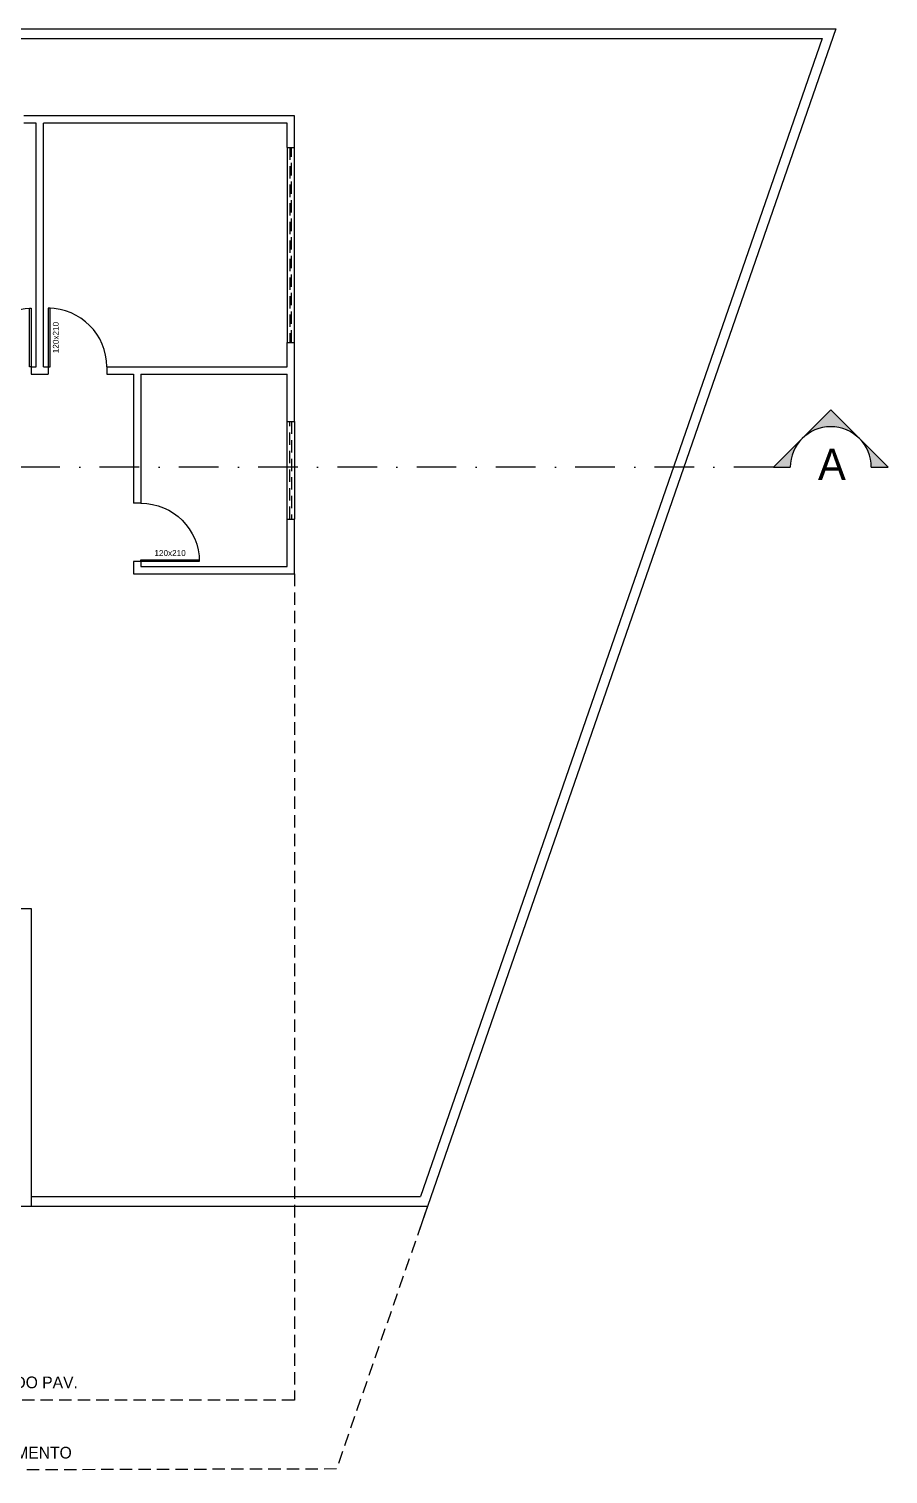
# Model space of a CAD drawing. Header units: centimetres. Extents: x 0 to 1099704, y -139216 to 99734.
# Drawn here: x 1021716 to 1023479, y 9725 to 12691 of the extents above; entities that cross this region are included whole.
import ezdxf
from ezdxf.enums import TextEntityAlignment as Align

# ---------------------------------------------------------------- set-up
doc = ezdxf.new("R2010")
doc.units = ezdxf.units.CM
doc.header["$LTSCALE"] = 4
doc.linetypes.add('DASHDOT', pattern=[25.4, 12.7, -6.35, 0, -6.35])
doc.linetypes.add('DASHED2', pattern=[9.525, 6.35, -3.175])
for name, color, linetype in [('0.1', 1, 'Continuous'), ('0.4', 4, 'Continuous'), ('0.6', 6, 'Continuous'), ('02-CONT', 2, 'Continuous'), ('B-CORTE', 4, 'DASHDOT'), ('C-TEXTO-02', 2, 'Continuous')]:
    doc.layers.add(name, color=color, linetype=linetype)
doc.layers.add('C-TEXTO-01', color=2, linetype='Continuous', lineweight=20)
doc.styles.add('2mm 1-50', font='arial.ttf', dxfattribs={"height": 0.1})
doc.styles.add('Esc.125', font='ERASLGHT.TTF', dxfattribs={"height": 22.5})
doc.styles.add('Símbolos', font='ERASLGHT.TTF')

# ---------------------------------------------------------------- blocks, each defined once
blk = doc.blocks.new('1_00e')
blk.add_lwpolyline([(-28.4, -52.3), (-25.4, -52.3), (-25.4, 47.7), (-28.4, 47.7)], close=True)
at = {"color": 1}
blk.add_arc((-28.4, -52.3), 100, 0, 90, dxfattribs=at)
blk = doc.blocks.new('A$C4B335074')
at = {"layer": 'B-CORTE', "linetype": 'Continuous'}
h = blk.add_hatch(color=256, dxfattribs=at)
h.paths.add_polyline_path([(14.71, 14.71), (7.35, 7.35, -0.414214), (22.06, 7.35)])
h.paths.add_polyline_path([(22.06, 7.35, -0.198912), (25.11, 0), (29.42, 0)])
h.paths.add_polyline_path([(7.35, 7.35), (0, 0), (4.31, 0, -0.198912)])
for p, q in [((14.71, 14.71), (0, 0)), ((29.42, 0), (14.71, 14.71)), ((0, 0), (4.31, 0)), ((25.11, 0), (29.42, 0))]:
    blk.add_line(p, q, dxfattribs=at)
at = {"layer": 'B-CORTE', "linetype": 'Continuous', "ltscale": 0.4}
blk.add_arc((14.71, 0), 10.4, 0, 180, dxfattribs=at)

msp = doc.modelspace()

# ---------------------------------------------------------------- linework, layer by layer
at = {"layer": '0.1', "linetype": 'DASHED2'}
for p, q in [((1022251.425, 12448.013), (1022251.425, 12048.013)), ((1022254.425, 12048.013), (1022254.425, 12448.013)), ((1022251.425, 11685.513), (1022251.425, 11885.513)), ((1022254.425, 11885.513), (1022254.425, 11685.513)), ((1022533.763, 10275.21), (1022346.671, 9735.709)), ((1022346.671, 9735.709), (1018506.128, 9725.21))]:
    msp.add_line(p, q, dxfattribs=at)
msp.add_lwpolyline([(1022260.425, 11573.013), (1022260.425, 9877.013), (1018506.128, 9877.351)], dxfattribs=at)
at = {"layer": '0.4'}
for p, q in [((1021721.128, 10295.21, 77040.339), (1022519.53, 10295.21, 77040.339)), ((1021721.128, 10275.21, 77040.339), (1022533.763, 10275.21, 77040.339))]:
    msp.add_line(p, q, dxfattribs=at)
for points in [[(1018481.128, 12691.477), (1023371.693, 12691.477), (1022516.424, 10225.21)], [(1018506.128, 12671.477), (1023343.589, 12671.477), (1022519.53, 10295.21)]]:
    msp.add_lwpolyline(points, dxfattribs=at)
at = {"layer": '0.6'}
for p, q in [((1022245.425, 12448.013), (1022260.425, 12448.013)), ((1022245.425, 12448.013), (1022245.425, 12048.013)), ((1022260.425, 12048.013), (1022260.425, 12448.013)), ((1022245.425, 12048.013), (1022260.425, 12048.013)), ((1021720.425, 11998.013), (1021720.425, 11983.013)), ((1021755.425, 11998.013), (1021755.425, 11983.013)), ((1021875.425, 11998.013), (1021875.425, 11983.013)), ((1022245.425, 11885.513), (1022260.425, 11885.513)), ((1022245.425, 11685.513), (1022245.425, 11885.513)), ((1022260.425, 11885.513), (1022260.425, 11685.513)), ((1021945.425, 11718.013), (1021930.425, 11718.013)), ((1022245.425, 11685.513), (1022260.425, 11685.513)), ((1021945.425, 11598.013), (1021930.425, 11598.013))]:
    msp.add_line(p, q, dxfattribs=at)
for points in [[(1021745.425, 12513.013), (1021705.425, 12513.013)], [(1021720.425, 11998.013), (1021730.425, 11998.013), (1021730.425, 12498.013), (1021705.425, 12498.013)], [(1022260.425, 12448.013), (1022260.425, 12513.013), (1021730.425, 12513.013)], [(1021745.425, 11998.013), (1021745.425, 12498.013)], [(1022245.425, 12448.013), (1022245.425, 12498.013), (1021745.425, 12498.013)], [(1021875.425, 11998.013), (1022245.425, 11998.013), (1022245.425, 12048.013)], [(1022260.425, 11983.013), (1022260.425, 12048.013)], [(1021745.425, 11998.013), (1021755.425, 11998.013)], [(1022260.425, 11885.513), (1022260.425, 11998.013)], [(1021720.425, 11983.013), (1021745.425, 11983.013)], [(1021730.425, 11983.013), (1021755.425, 11983.013)], [(1021875.425, 11983.013), (1021930.425, 11983.013)], [(1021930.425, 11983.013), (1021930.425, 11718.013)], [(1021945.425, 11983.013), (1022245.425, 11983.013)], [(1021945.425, 11983.013), (1021945.425, 11718.013)], [(1022245.425, 11885.513), (1022245.425, 11983.013)], [(1021930.425, 11598.013), (1021930.425, 11573.013), (1022260.425, 11573.013), (1022260.425, 11685.513)], [(1021945.425, 11598.013), (1021945.425, 11588.013), (1022245.425, 11588.013), (1022245.425, 11685.513)]]:
    msp.add_lwpolyline(points, dxfattribs=at)
at = {"layer": '0.6', "elevation": 77040.339}
msp.add_lwpolyline([(1021596.128, 10275.21), (1021721.128, 10275.21), (1021721.128, 10885.21), (1021496.128, 10885.21)], dxfattribs=at)
at = {"layer": 'B-CORTE', "ltscale": 1.6}
msp.add_line((1023243.403, 11791.695), (1016597.761, 11791.695), dxfattribs=at)

# ---------------------------------------------------------------- block references
at = {"layer": '02-CONT', "yscale": 1.2, "zscale": 1.2}
for p, xscale in [((1021686.339, 12060.716), -1.2), ((1021789.512, 12060.716), 1.2)]:
    msp.add_blockref('1_00e', p, dxfattribs=dict(at, xscale=xscale))
at = {"layer": '02-CONT', "xscale": -1.2, "yscale": 1.2, "zscale": 1.2, "rotation": 270}
msp.add_blockref('1_00e', (1022008.129, 11632.099), dxfattribs=at)
at = {"layer": 'B-CORTE', "xscale": 8, "yscale": 8, "zscale": 8}
msp.add_blockref('A$C4B335074', (1023243.403, 11791.695), dxfattribs=at)

# ---------------------------------------------------------------- texts
at = {"layer": '02-CONT', "style": '2mm 1-50'}
msp.add_text('120x210', height=12, rotation=90, dxfattribs=at).set_placement((1021770.87, 12057.959), align=Align.MIDDLE_CENTER)
msp.add_text('120x210', height=12, dxfattribs=at).set_placement((1022005.371, 11615.761), align=Align.MIDDLE_CENTER)
at = {"layer": 'C-TEXTO-01', "insert": (1023334.903, 11829.839), "char_height": 64, "width": 90.27725, "attachment_point": 1, "style": 'Esc.125'}
msp.add_mtext('A', dxfattribs=at)

# ---------------------------------------------------------------- next in the draw order: texts
at = {"layer": 'C-TEXTO-02', "char_height": 24, "width": 536.35929, "attachment_point": 1, "style": 'Símbolos', "bg_fill": 2}
for s, insert in [('PROJ. SEGUNDO PAV.', (1021468.391, 9925.46)), ('PROJ. ALINHAMENTO', (1021468.391, 9781.215))]:
    msp.add_mtext(s, dxfattribs=dict(at, insert=insert))

doc.saveas('drawing.dxf')
